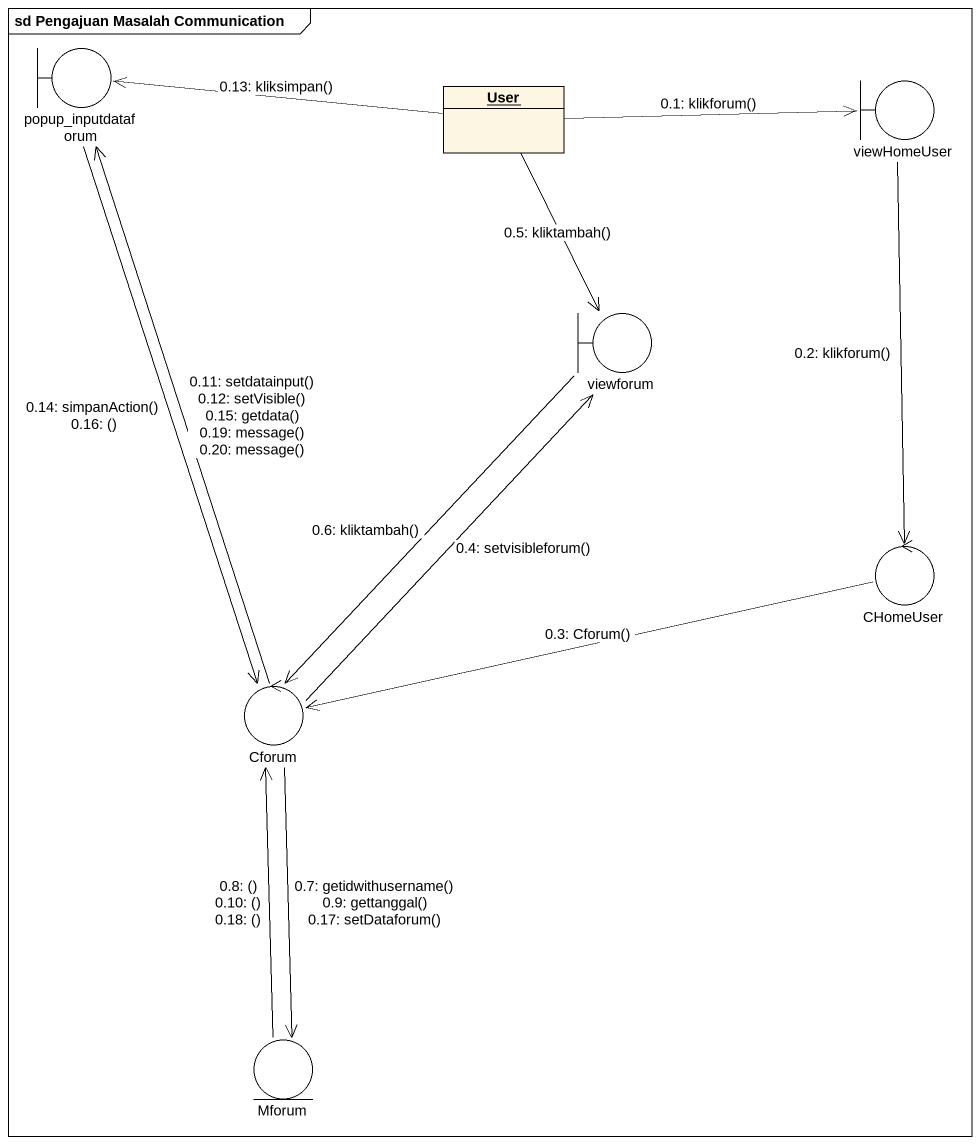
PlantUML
@startuml
mainframe sd Pengajuan Masalah Communication
allowmixing
hide circle
hide empty members
boundary popup_inputdataforum
object User
boundary viewHomeUser
boundary viewforum
control CHomeUser
control Cforum
entity Mforum
User -right-> viewHomeUser : 0.1: klikforum()
viewHomeUser --> CHomeUser : 0.2: klikforum()
CHomeUser -left-> Cforum : 0.3: Cforum()
Cforum -up-> viewforum : 0.4: setvisibleforum()
User --> viewforum : 0.5: kliktambah()
viewforum --> Cforum : 0.6: kliktambah()
Cforum --> Mforum : 0.7: getidwithusername()\n0.9: gettanggal()\n0.17: setDataforum()
Mforum -up-> Cforum : 0.8: ()\n0.10: ()\n0.18: ()
Cforum -up-> popup_inputdataforum : 0.11: setdatainput()\n0.12: setVisible()\n0.15: getdata()\n0.19: message()\n0.20: message()
User -left-> popup_inputdataforum : 0.13: kliksimpan()
popup_inputdataforum --> Cforum : 0.14: simpanAction()\n0.16: ()
@enduml
